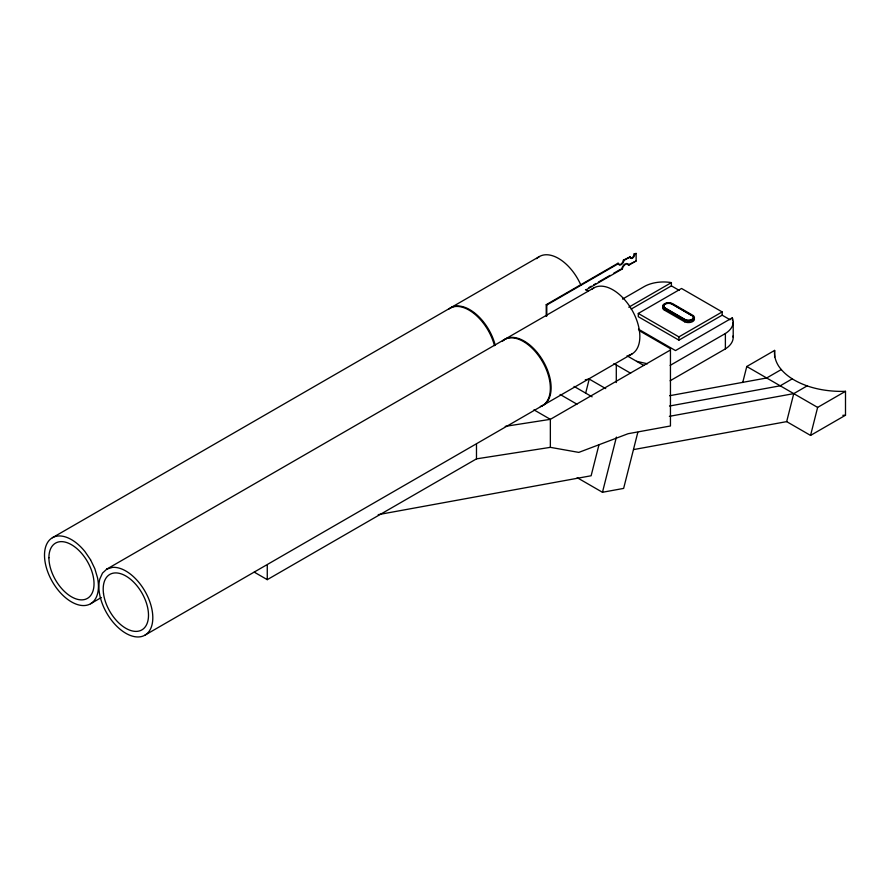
<?xml version="1.0" encoding="UTF-8"?>
<svg xmlns="http://www.w3.org/2000/svg" width="890" height="890" viewBox="0 0 890 890"><rect width="100%" height="100%" fill="white"/><g stroke="black" fill="none" stroke-linecap="round" stroke-linejoin="round"><path stroke-width="1.33" d="M585.609 393.347L589.225 379.073L605.701 388.596M598.959 444.778L591.127 475.761L378.205 514.654M577.187 477.685L602.463 492.281L616.414 437.09M637.796 432.395L623.634 488.41L602.463 492.281M742.727 382.5L746.777 366.502L774.634 350.404A67.017 38.693 0 0 0 778.884 366.446C786.026 376.704 797.585 382.722 809.177 386.583A67.017 38.693 0 0 0 845.5 391.322L845.5 415.241L810.556 435.421L786.671 421.626L633.58 449.595M786.671 421.626L793.758 393.625L807.219 385.848M810.556 435.421L817.632 407.409L845.5 391.322M106.778 569.122L102.495 573.104L99.802 579.056A38.137 22.016 60 0 0 125.846 633.291A38.137 22.016 60 0 0 151.89 609.127A38.137 22.016 60 0 0 112.363 567.397L106.778 569.122L504.319 339.602M52.399 537.727L449.94 308.207A38.137 22.016 60 0 1 494.462 345.654M450.707 307.762L539.429 256.531M546.226 316.228L546.226 304.68L618.027 263.229A3.849 2.225 -60 0 0 620.708 264.274A3.849 2.225 -60 0 0 623.389 260.125L630.209 256.843A3.182 1.836 -60 0 0 632.456 258.144A3.182 1.836 -60 0 0 634.703 254.24L636.127 253.428L636.127 260.97L628.796 265.198A4.784 2.759 -60 0 0 625.57 264.297A4.784 2.759 -60 0 0 622.344 268.925L586.032 289.884M629.642 256.52A3.182 1.836 -60 0 0 631.889 257.822A3.182 1.836 -60 0 0 634.147 253.917L636.127 253.428M546.226 304.68L546.783 305.003L618.583 263.551A3.849 2.225 -60 0 0 621.265 264.597A3.849 2.225 -60 0 0 623.957 260.447L630.209 256.843M588.98 287.537L591.327 286.18M593.663 284.833L596.011 283.476M598.347 282.119L610.062 275.366M613.577 273.33L620.597 269.281M626.393 263.518A4.784 2.759 -60 0 1 628.24 264.864L636.127 260.97M505.086 339.157L593.808 287.937M90.535 603.776L101.338 597.535M622.522 299.096L644.149 286.613A27.523 15.886 0 0 1 671.394 282.608L671.394 285.868L631.155 309.097M628.785 307.206L671.394 282.608M638.297 313.447L681.54 288.471L722.157 311.923L722.157 315.182L678.914 340.147L638.297 316.695L638.297 313.447L678.914 336.887L722.157 311.923M144.914 635.182L542.455 405.651M543.223 405.217L631.944 353.986M254.262 572.148L267.267 579.657L476.484 458.862L550.354 447.347L578.789 452.398L628.106 433.708L670.448 425.976L670.448 348.68L639.165 330.613M670.448 349.993L550.354 419.335L505.22 426.366M732.314 319.955L732.314 317.786L675.51 350.582L638.486 329.2M670.125 365.412L725.383 333.516A29.637 17.11 0 0 0 732.314 317.786M670.125 380.775L725.383 348.88A29.637 17.11 0 0 0 733.104 335.93M781.353 369.517L766.679 377.983L669.625 395.716M792.3 378.829L780.219 385.804L669.502 406.029M585.253 379.796L589.225 379.073M669.369 416.342L793.758 393.625M636.606 361.318L647.442 363.776M634.147 253.917L634.703 254.24M671.394 285.868L679.293 290.429M722.157 315.182L730.056 319.732M623.389 260.125L623.957 260.447M628.24 264.864L628.796 265.198M618.027 263.229L618.583 263.551M622.344 268.925L621.776 268.602A4.784 2.759 -60 0 1 622.054 267.679M665.108 308.24L665.108 307.951A4.951 2.859 0 0 1 665.108 303.913A4.951 2.859 0 0 1 672.106 303.913L692.331 315.872A4.984 2.881 0 0 1 691.953 319.699A4.984 2.881 0 0 1 685.322 319.922L665.108 308.24A4.951 2.859 0 0 1 665.108 304.202M666.132 303.746A4.951 2.859 0 0 1 672.106 304.202L691.141 315.182M665.108 307.951L685.322 319.632A4.984 2.881 0 0 0 691.953 319.41A4.984 2.881 0 0 0 692.331 315.583M664.385 308.652L684.699 320.378A6.008 3.46 0 0 0 692.676 320.111A6.008 3.46 0 0 0 693.132 315.505L672.818 303.79A5.963 3.438 0 0 0 664.385 303.79A5.963 3.438 0 0 0 664.385 308.652L664.385 310.098L684.699 321.824A6.008 3.46 0 0 0 692.131 321.846A6.008 3.46 0 0 0 693.889 317.674M746.777 366.502L817.632 407.409M585.464 289.561L588.357 291.23M627.049 355.8L643.77 365.456M613.911 363.576L630.632 373.233M574.061 386.416L592.117 396.84M560.11 394.459L576.954 404.182M533.944 409.856L550.354 419.335L550.354 447.347M774.634 350.404L774.634 357.057M733.204 321.969L733.204 337.332M725.383 333.516L725.383 348.88M684.699 320.378L684.699 321.824M678.914 336.887L678.914 340.147M616.292 364.956L616.292 382.544M546.783 305.003L546.783 316.05M476.484 444.188L476.484 458.862M267.267 565.639L267.267 579.657M502.438 340.926A38.137 22.016 60 0 1 542.455 361.618A38.137 22.016 60 0 1 540.364 406.619M591.928 289.261A38.137 22.016 60 0 1 632.445 310.821A38.137 22.016 60 0 1 628.729 355.299M536.681 258.667A38.137 22.016 60 0 1 580.925 285.223M622.466 266.766A4.784 2.759 -60 0 1 623 265.899M623.612 265.12A4.784 2.759 -60 0 1 625.002 263.974M502.338 341.293A38.137 22.016 60 0 1 542.711 360.317A38.137 22.016 60 0 1 541.12 406.185M845.5 415.241A67.017 38.693 0 0 1 842.808 415.307M448.816 309.097A38.137 22.016 60 0 1 474.392 312.779A38.137 22.016 60 0 1 495.229 345.209M664.385 310.098A5.963 3.438 0 0 1 663.439 305.949M90.535 559.743L84.951 551.577A38.137 22.016 60 0 0 45.423 547.662A38.137 22.016 60 0 0 71.467 601.896A38.137 22.016 60 0 0 97.511 577.732L94.818 568.666L90.535 559.743M48.906 557.73A31.907 18.423 60 0 0 82.748 599.827A31.907 18.423 60 0 0 82.748 554.704A31.907 18.423 60 0 0 48.906 557.73M103.518 593.686A32.04 18.501 60 0 0 140.331 630.632A32.04 18.501 60 0 0 133.689 582.138A32.04 18.501 60 0 0 103.518 593.686"/></g></svg>
